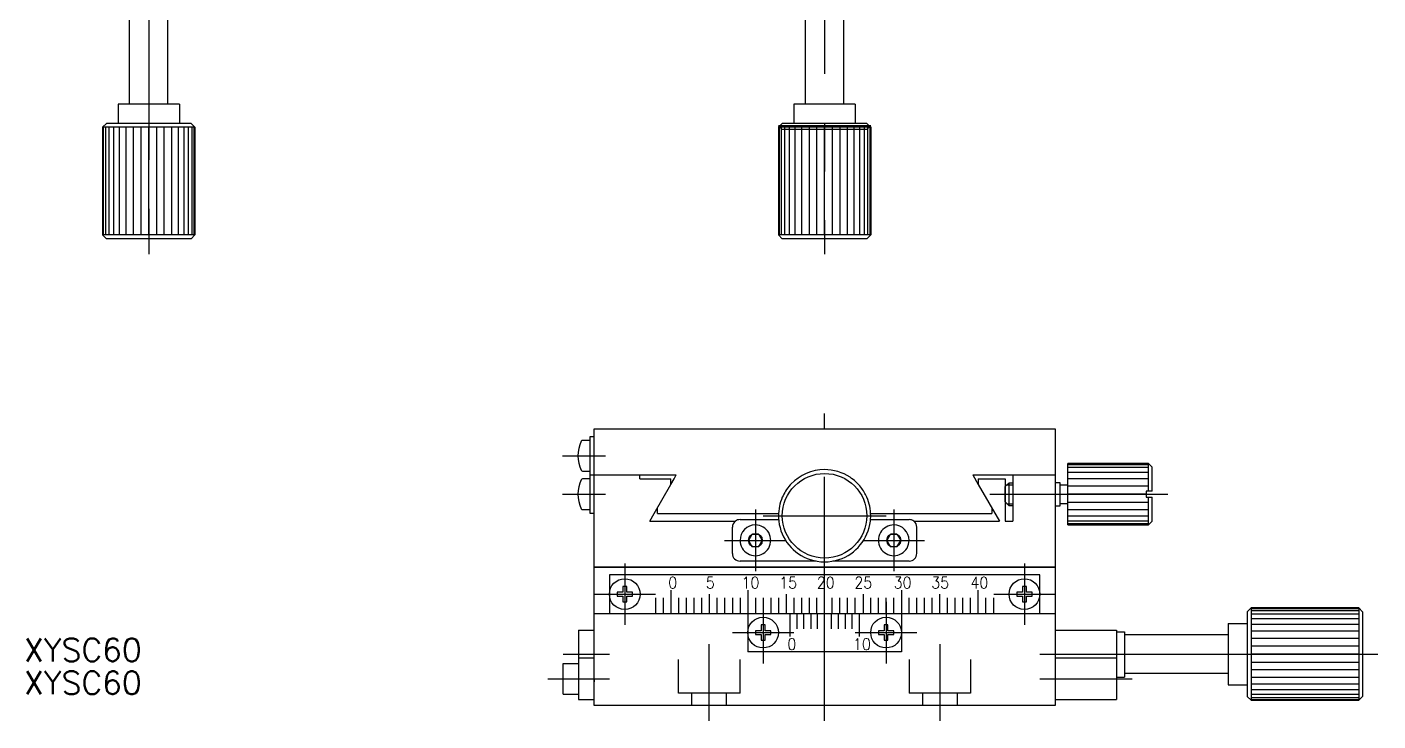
# Model space of a CAD drawing. Extents: x -115 to 272, y -133 to 113.
# Drawn here: x -103.8 to 72, y -132.7 to -42.5 of the extents above; entities that cross this region are included whole.
import ezdxf

# ---------------------------------------------------------------- set-up
doc = ezdxf.new("R2010")
doc.units = 0
doc.linetypes.add('CENTER', pattern=[50.8, 31.75, -6.35, 6.35, -6.35])
doc.linetypes.add('DASHED', pattern=[19.05, 12.7, -6.35])
doc.layers.get('0').update_dxf_attribs({"linetype": 'CONTINUOUS'})
doc.layers.add('CENTER', color=1, linetype='CENTER')
doc.styles.add('CONVERTER_2', font='txt.shx', dxfattribs={"width": 0.9})
doc.styles.get("Standard").update_dxf_attribs({"font": 'txt.shx', "height": 3, "bigfont": 'bigfont.shx'})

# ---------------------------------------------------------------- blocks, each defined once
blk = doc.blocks.new('*U13')
at = {"color": 7, "linetype": 'CONTINUOUS', "style": 'CONVERTER_2', "width": 0.9}
blk.add_text('0', height=1.5, dxfattribs=at).set_placement((-20.34, -115.48))
blk = doc.blocks.new('*U14')
at = {"color": 7, "linetype": 'CONTINUOUS', "style": 'CONVERTER_2', "width": 0.9}
blk.add_text('5', height=1.5, dxfattribs=at).set_placement((-15.45, -115.48))
blk = doc.blocks.new('*U15')
at = {"color": 7, "linetype": 'CONTINUOUS', "style": 'CONVERTER_2', "width": 0.9}
blk.add_text('10', height=1.5, dxfattribs=at).set_placement((-10.79, -115.48))
blk = doc.blocks.new('*U16')
at = {"color": 7, "linetype": 'CONTINUOUS', "style": 'CONVERTER_2', "width": 0.9}
blk.add_text('0', height=1.5, dxfattribs=at).set_placement((-4.84, -123.48))
blk = doc.blocks.new('*U17')
at = {"color": 7, "linetype": 'CONTINUOUS', "style": 'CONVERTER_2', "width": 0.9}
blk.add_text('10', height=1.5, dxfattribs=at).set_placement((3.71, -123.48))
blk = doc.blocks.new('*U18')
at = {"color": 7, "linetype": 'CONTINUOUS', "style": 'CONVERTER_2', "width": 0.9}
blk.add_text('30', height=1.5, dxfattribs=at).set_placement((8.99, -115.48))
blk = doc.blocks.new('*U19')
at = {"color": 7, "linetype": 'CONTINUOUS', "style": 'CONVERTER_2', "width": 0.9}
blk.add_text('15', height=1.5, dxfattribs=at).set_placement((-5.9, -115.48))
blk = doc.blocks.new('*U20')
at = {"color": 7, "linetype": 'CONTINUOUS', "style": 'CONVERTER_2', "width": 0.9}
blk.add_text('20', height=1.5, dxfattribs=at).set_placement((-1.01, -115.48))
blk = doc.blocks.new('*U21')
at = {"color": 7, "linetype": 'CONTINUOUS', "style": 'CONVERTER_2', "width": 0.9}
blk.add_text('25', height=1.5, dxfattribs=at).set_placement((3.88, -115.48))
blk = doc.blocks.new('*U22')
at = {"color": 7, "linetype": 'CONTINUOUS', "style": 'CONVERTER_2', "width": 0.9}
blk.add_text('40', height=1.5, dxfattribs=at).set_placement((18.99, -115.48))
blk = doc.blocks.new('*U23')
at = {"color": 7, "linetype": 'CONTINUOUS', "style": 'CONVERTER_2', "width": 0.9}
blk.add_text('35', height=1.5, dxfattribs=at).set_placement((13.88, -115.48))
blk = doc.blocks.new('*U24')
at = {"color": 7, "linetype": 'CONTINUOUS'}
blk.add_text('XYSC60', height=3, dxfattribs=at).set_placement((-104.15, -124.98))
blk = doc.blocks.new('*U25')
at = {"color": 7, "linetype": 'CONTINUOUS'}
blk.add_text('XYSC60', height=3, dxfattribs=at).set_placement((-104.15, -129.26))

msp = doc.modelspace()

# ---------------------------------------------------------------- linework, layer by layer
at = {"color": 7, "linetype": 'CONTINUOUS'}
for p, q in [((-90.43, -52.5), (-90.43, -39)), ((-85.43, -52.5), (-85.43, -39)), ((-2.5, -52.5), (-2.5, -39)), ((2.5, -52.5), (2.5, -39)), ((-83.93, -52.5), (-91.93, -52.5)), ((-91.93, -52.5), (-91.93, -55)), ((-90.43, -52.5), (-91.93, -52.5)), ((-85.43, -52.5), (-90.43, -52.5)), ((-83.93, -52.5), (-85.43, -52.5)), ((-83.93, -52.5), (-83.93, -55)), ((-83.93, -52.5), (-83.93, -55)), ((4, -52.5), (-4, -52.5)), ((-4, -52.5), (-4, -55)), ((-2.5, -52.5), (-4, -52.5)), ((2.5, -52.5), (-2.5, -52.5)), ((4, -52.5), (2.5, -52.5)), ((4, -52.5), (4, -55)), ((4, -52.5), (4, -55)), ((-93.93, -55.5), (-93.43, -55)), ((-93.93, -55.5), (-93.93, -69.5)), ((-93.84, -55.5), (-93.93, -55.5)), ((-93.84, -55.5), (-93.84, -69.5)), ((-93.57, -55.5), (-93.84, -55.5)), ((-93.57, -55.5), (-93.57, -69.5)), ((-93.13, -55.5), (-93.57, -55.5)), ((-82.43, -55), (-93.43, -55)), ((-93.13, -55.5), (-93.13, -69.5)), ((-92.53, -55.5), (-93.13, -55.5)), ((-92.53, -55.5), (-92.53, -69.5)), ((-91.79, -55.5), (-92.53, -55.5)), ((-83.93, -55), (-91.93, -55)), ((-91.79, -55.5), (-91.79, -69.5)), ((-90.93, -55.5), (-91.79, -55.5)), ((-90.93, -55.5), (-90.93, -69.5)), ((-89.95, -55.5), (-90.93, -55.5)), ((-89.95, -55.5), (-89.95, -69.5)), ((-88.97, -55.5), (-89.95, -55.5)), ((-88.97, -55.5), (-88.97, -69.5)), ((-87.93, -55.5), (-88.97, -55.5)), ((-87.93, -69.5), (-87.93, -55.5)), ((-81.93, -55.5), (-87.93, -55.5)), ((-86.89, -69.5), (-86.89, -55.5)), ((-85.91, -69.5), (-85.91, -55.5)), ((-84.93, -69.5), (-84.93, -55.5)), ((-84.08, -69.5), (-84.08, -55.5)), ((-83.34, -69.5), (-83.34, -55.5)), ((-82.74, -69.5), (-82.74, -55.5)), ((-82.43, -55), (-81.93, -55.5)), ((-82.29, -69.5), (-82.29, -55.5)), ((-82.02, -69.5), (-82.02, -55.5)), ((-81.93, -69.5), (-81.93, -55.5)), ((-81.93, -55.5), (-81.93, -69.5)), ((-6, -55.5), (-5.5, -55)), ((-5.91, -55.3), (-6, -55.3)), ((-5.5, -55.8), (-6, -55.3)), ((-6, -55.5), (-6, -69.5)), ((-5.91, -55.5), (-6, -55.5)), ((-5.64, -55.3), (-5.91, -55.3)), ((-5.91, -55.5), (-5.91, -69.5)), ((-5.64, -55.5), (-5.91, -55.5)), ((-5.2, -55.3), (-5.64, -55.3)), ((-5.64, -55.5), (-5.64, -69.5)), ((-5.2, -55.5), (-5.64, -55.5)), ((5.5, -55), (-5.5, -55)), ((-2.2, -55.8), (-5.5, -55.8)), ((-4.6, -55.3), (-5.2, -55.3)), ((-5.2, -55.5), (-5.2, -69.5)), ((-4.6, -55.5), (-5.2, -55.5)), ((-3.86, -55.3), (-4.6, -55.3)), ((-4.6, -55.5), (-4.6, -69.5)), ((-3.86, -55.5), (-4.6, -55.5)), ((4, -55), (-4, -55)), ((-3, -55.3), (-3.86, -55.3)), ((-3.86, -55.5), (-3.86, -69.5)), ((-3, -55.5), (-3.86, -55.5)), ((-2.02, -55.3), (-3, -55.3)), ((-3, -55.5), (-3, -69.5)), ((-2.02, -55.5), (-3, -55.5)), ((-2, -55.8), (-2.2, -55.8)), ((-1.04, -55.3), (-2.02, -55.3)), ((-2.02, -55.5), (-2.02, -69.5)), ((-1.04, -55.5), (-2.02, -55.5)), ((2, -55.8), (-2, -55.8)), ((0, -55.3), (-1.04, -55.3)), ((-1.04, -55.5), (-1.04, -69.5)), ((0, -55.5), (-1.04, -55.5)), ((6, -55.3), (0, -55.3)), ((0, -69.5), (0, -55.5)), ((6, -55.5), (0, -55.5)), ((1.04, -69.5), (1.04, -55.5)), ((5.5, -55.8), (2, -55.8)), ((2.02, -69.5), (2.02, -55.5)), ((3, -69.5), (3, -55.5)), ((3.86, -69.5), (3.86, -55.5)), ((4.6, -69.5), (4.6, -55.5)), ((5.2, -69.5), (5.2, -55.5)), ((5.5, -55), (6, -55.5)), ((5.5, -55.8), (6, -55.3)), ((5.64, -69.5), (5.64, -55.5)), ((5.91, -69.5), (5.91, -55.5)), ((6, -69.5), (6, -55.5)), ((6, -55.5), (6, -69.5)), ((-93.84, -69.5), (-93.93, -69.5)), ((-93.43, -70), (-93.93, -69.5)), ((-93.57, -69.5), (-93.84, -69.5)), ((-93.13, -69.5), (-93.57, -69.5)), ((-90.13, -70), (-93.43, -70)), ((-92.53, -69.5), (-93.13, -69.5)), ((-91.79, -69.5), (-92.53, -69.5)), ((-90.93, -69.5), (-91.79, -69.5)), ((-89.95, -69.5), (-90.93, -69.5)), ((-89.93, -70), (-90.13, -70)), ((-88.97, -69.5), (-89.95, -69.5)), ((-85.93, -70), (-89.93, -70)), ((-87.93, -69.5), (-88.97, -69.5)), ((-81.93, -69.5), (-87.93, -69.5)), ((-82.43, -70), (-85.93, -70)), ((-82.43, -70), (-81.93, -69.5)), ((-5.91, -69.5), (-6, -69.5)), ((-5.5, -70), (-6, -69.5)), ((-5.64, -69.5), (-5.91, -69.5)), ((-5.2, -69.5), (-5.64, -69.5)), ((-2.2, -70), (-5.5, -70)), ((-4.6, -69.5), (-5.2, -69.5)), ((-3.86, -69.5), (-4.6, -69.5)), ((-3, -69.5), (-3.86, -69.5)), ((-2.02, -69.5), (-3, -69.5)), ((-2, -70), (-2.2, -70)), ((-1.04, -69.5), (-2.02, -69.5)), ((2, -70), (-2, -70)), ((0, -69.5), (-1.04, -69.5)), ((6, -69.5), (0, -69.5)), ((5.5, -70), (2, -70)), ((5.5, -70), (6, -69.5)), ((-30, -94.73), (30, -94.73)), ((-30, -98.73), (-30, -94.73)), ((30, -94.73), (30, -100.73)), ((-30.5, -96.23), (-31.49, -96.23)), ((-30.5, -95.73), (-30, -95.73)), ((-30.5, -100.73), (-30.5, -95.73)), ((-30, -100.23), (-30, -98.73)), ((31.64, -99.36), (31.64, -99.23)), ((42.14, -99.23), (31.64, -99.23)), ((31.64, -102), (31.64, -99.36)), ((31.64, -99.36), (42.14, -99.36)), ((42.14, -99.76), (31.64, -99.76)), ((42.14, -102.83), (42.14, -99.23)), ((42.14, -99.23), (42.64, -99.73)), ((42.64, -102.83), (42.64, -99.73)), ((-31.49, -100.23), (-30.5, -100.23)), ((-30.5, -101.23), (-31.49, -101.23)), ((-30.5, -105.73), (-30.5, -100.73)), ((-30.5, -100.73), (-19.29, -100.73)), ((-30, -112.73), (-30, -100.23)), ((-24.04, -101.23), (-24.04, -100.73)), ((-24.04, -101.23), (-20, -101.23)), ((-20, -101.96), (-19.58, -101.23)), ((-20, -101.96), (-20, -101.23)), ((-19.58, -101.23), (-19.29, -100.73)), ((19.29, -100.73), (30, -100.73)), ((19.29, -100.73), (20, -101.96)), ((20, -101.23), (20, -101.96)), ((20, -101.23), (23.5, -101.23)), ((23.5, -101.23), (23.5, -106.73)), ((23.73, -102), (24, -101.73)), ((24, -104.73), (24, -101.73)), ((24, -101.73), (24.5, -101.73)), ((24.5, -100.73), (24.5, -106.73)), ((30, -100.73), (30, -112.73)), ((30, -101.23), (30, -101.73)), ((30.64, -101.73), (30, -101.73)), ((30.64, -104.73), (30.64, -101.73)), ((42.14, -100.4), (31.64, -100.4)), ((42.14, -101.23), (31.64, -101.23)), ((-22.17, -105.73), (-20, -101.96)), ((20, -101.96), (22.75, -106.73)), ((23.5, -102.23), (23.73, -102)), ((23.5, -104.23), (23.5, -102.23)), ((23.5, -103.23), (23.5, -104.23)), ((30.64, -102), (31.64, -102)), ((31.64, -103.23), (31.64, -102)), ((42.14, -102.19), (31.64, -102.19)), ((31.64, -104.45), (31.64, -103.23)), ((41.84, -103.23), (31.64, -103.23)), ((41.84, -102.83), (41.84, -103.23)), ((42.64, -102.83), (41.84, -102.83)), ((41.84, -103.23), (41.84, -103.63)), ((41.84, -103.63), (42.64, -103.63)), ((42.14, -107.23), (42.14, -103.63)), ((42.64, -106.73), (42.64, -103.63)), ((-31.49, -105.23), (-30.5, -105.23)), ((-21.75, -105.73), (-21.75, -104.99)), ((21.75, -104.99), (21.75, -105.73)), ((23.73, -104.45), (23.5, -104.23)), ((24, -104.73), (23.73, -104.45)), ((24.5, -104.73), (24, -104.73)), ((30, -104.73), (30.64, -104.73)), ((30.64, -104.45), (31.64, -104.45)), ((31.64, -104.26), (42.14, -104.26)), ((31.64, -107.23), (31.64, -104.45)), ((31.64, -105.23), (42.14, -105.23)), ((-30, -105.73), (-30.5, -105.73)), ((-22.75, -106.73), (-22.17, -105.73)), ((-22.75, -106.73), (-11.6, -106.73)), ((-21.75, -105.73), (-6, -105.73)), ((-11, -106.53), (-5.96, -106.53)), ((5.96, -106.53), (11, -106.53)), ((6, -105.73), (21.75, -105.73)), ((11.6, -106.73), (22.75, -106.73)), ((23.5, -106.73), (24.5, -106.73)), ((31.64, -106.06), (42.14, -106.06)), ((31.64, -106.69), (42.14, -106.69)), ((42.14, -107.09), (31.64, -107.09)), ((42.64, -106.73), (42.14, -107.23)), ((-12, -110.93), (-12, -107.53)), ((-9.45, -108.45), (-9.9, -109.23)), ((-8.55, -108.45), (-9.45, -108.45)), ((-8.55, -108.45), (-8.1, -109.23)), ((8.55, -108.45), (8.1, -109.23)), ((9.45, -108.45), (8.55, -108.45)), ((9.45, -108.45), (9.9, -109.23)), ((12, -110.93), (12, -107.53)), ((31.64, -107.23), (42.14, -107.23)), ((-9.9, -109.23), (-9.45, -110.01)), ((-9.45, -110.01), (-8.55, -110.01)), ((-8.55, -110.01), (-8.1, -109.23)), ((8.1, -109.23), (8.55, -110.01)), ((8.55, -110.01), (9.45, -110.01)), ((9.45, -110.01), (9.9, -109.23)), ((-1.09, -111.93), (-11, -111.93)), ((11, -111.93), (1.09, -111.93)), ((-30, -130.73), (-30, -112.73)), ((-30, -112.73), (30, -112.73)), ((-9, -112.73), (-30, -112.73)), ((28, -113.73), (-28, -113.73)), ((-28, -113.73), (-28, -118.73)), ((30, -112.73), (-9, -112.73)), ((28, -118.73), (28, -113.73)), ((30, -112.73), (30, -120.73)), ((-26.25, -115.98), (-27, -115.98)), ((-27, -115.98), (-27, -116.48)), ((-26.25, -115.23), (-26.25, -115.98)), ((-25.75, -115.23), (-26.25, -115.23)), ((-25.75, -115.98), (-25.75, -115.23)), ((-25, -115.98), (-25.75, -115.98)), ((-25, -116.48), (-25, -115.98)), ((-20, -115.73), (-20, -118.73)), ((-10, -115.73), (-10, -123.73)), ((0, -118.73), (0, -115.73)), ((10, -115.73), (10, -123.73)), ((20, -118.73), (20, -115.73)), ((25, -115.98), (25, -116.48)), ((25.75, -115.98), (25, -115.98)), ((25.75, -115.23), (25.75, -115.98)), ((26.25, -115.23), (25.75, -115.23)), ((26.25, -115.98), (26.25, -115.23)), ((27, -115.98), (26.25, -115.98)), ((27, -116.48), (27, -115.98)), ((-27, -116.48), (-26.25, -116.48)), ((-26.25, -116.48), (-26.25, -117.23)), ((-26.25, -117.23), (-25.75, -117.23)), ((-25.75, -117.23), (-25.75, -116.48)), ((-25.75, -116.48), (-25, -116.48)), ((-22, -116.73), (-22, -118.73)), ((-21, -116.73), (-21, -118.73)), ((-19, -116.73), (-19, -118.73)), ((-18, -116.73), (-18, -118.73)), ((-17, -116.73), (-17, -118.73)), ((-16, -116.73), (-16, -118.73)), ((-15, -116.23), (-15, -118.73)), ((-14, -116.73), (-14, -118.73)), ((-13, -116.73), (-13, -118.73)), ((-12, -116.73), (-12, -118.73)), ((-11, -116.73), (-11, -118.73)), ((-9, -116.73), (-9, -118.73)), ((-8, -116.73), (-8, -118.73)), ((-7, -116.73), (-7, -118.73)), ((-6, -116.73), (-6, -118.73)), ((-5, -116.23), (-5, -118.73)), ((-4, -116.73), (-4, -118.73)), ((-3, -116.73), (-3, -118.73)), ((-2, -116.73), (-2, -118.73)), ((-1, -118.73), (-1, -116.73)), ((1, -118.73), (1, -116.73)), ((2, -118.73), (2, -116.73)), ((3, -118.73), (3, -116.73)), ((4, -118.73), (4, -116.73)), ((5, -116.23), (5, -118.73)), ((6, -118.73), (6, -116.73)), ((7, -118.73), (7, -116.73)), ((8, -118.73), (8, -116.73)), ((9, -118.73), (9, -116.73)), ((11, -118.73), (11, -116.73)), ((12, -118.73), (12, -116.73)), ((13, -118.73), (13, -116.73)), ((14, -118.73), (14, -116.73)), ((15, -118.73), (15, -116.23)), ((16, -118.73), (16, -116.73)), ((17, -118.73), (17, -116.73)), ((18, -118.73), (18, -116.73)), ((19, -118.73), (19, -116.73)), ((21, -118.73), (21, -116.73)), ((22, -118.73), (22, -116.73)), ((25, -116.48), (25.75, -116.48)), ((25.75, -116.48), (25.75, -117.23)), ((25.75, -117.23), (26.25, -117.23)), ((26.25, -116.48), (27, -116.48)), ((26.25, -117.23), (26.25, -116.48)), ((-30, -118.73), (-17.5, -118.73)), ((-17.5, -118.73), (-7.5, -118.73)), ((-7.5, -118.73), (6.5, -118.73)), ((-4.5, -118.73), (-4.5, -121.73)), ((-3.6, -118.73), (-3.6, -120.73)), ((-2.7, -120.73), (-2.7, -118.73)), ((-1.8, -118.73), (-1.8, -120.73)), ((-0.9, -120.73), (-0.9, -118.73)), ((0, -121.23), (0, -118.73)), ((0.9, -120.73), (0.9, -118.73)), ((1.8, -120.73), (1.8, -118.73)), ((2.7, -120.73), (2.7, -118.73)), ((3.6, -120.73), (3.6, -118.73)), ((4.5, -118.73), (4.5, -121.73)), ((6.5, -118.73), (18.5, -118.73)), ((18.5, -118.73), (30, -118.73)), ((55, -118.53), (55.5, -118.03)), ((55, -118.53), (55, -129.53)), ((55.5, -118.03), (69.5, -118.03)), ((69.5, -118.03), (55.5, -118.03)), ((55.5, -118.03), (55.5, -124.03)), ((69.5, -118.12), (55.5, -118.12)), ((69.5, -118.39), (55.5, -118.39)), ((69.5, -118.83), (55.5, -118.83)), ((69.5, -119.43), (55.5, -119.43)), ((70, -118.53), (69.5, -118.03)), ((69.5, -118.03), (69.5, -124.03)), ((70, -118.53), (70, -122.03)), ((-32, -120.93), (-30, -120.93)), ((-32, -120.93), (-32, -127.23)), ((-32, -120.93), (-30, -120.93)), ((-30, -127.23), (-30, -120.93)), ((-9, -120.98), (-9, -121.48)), ((-8.25, -120.98), (-9, -120.98)), ((-8.25, -120.23), (-8.25, -120.98)), ((-7.75, -120.23), (-8.25, -120.23)), ((-7.75, -120.98), (-7.75, -120.23)), ((-7, -120.98), (-7.75, -120.98)), ((-7, -121.48), (-7, -120.98)), ((7, -120.98), (7, -121.48)), ((7.75, -120.98), (7, -120.98)), ((7.75, -120.23), (7.75, -120.98)), ((8.25, -120.23), (7.75, -120.23)), ((8.25, -120.98), (8.25, -120.23)), ((9, -120.98), (8.25, -120.98)), ((9, -121.48), (9, -120.98)), ((9, -121.48), (9, -120.98)), ((30, -120.13), (30, -130.73)), ((30, -120.93), (30, -130.73)), ((30, -120.93), (38, -120.93)), ((30, -120.93), (32, -120.93)), ((38, -120.93), (38, -124.53)), ((38, -121.13), (39, -121.13)), ((39, -121.13), (39, -127.03)), ((52.5, -120.03), (52.5, -121.53)), ((52.5, -120.03), (55, -120.03)), ((52.5, -120.03), (52.5, -128.03)), ((52.5, -120.03), (55, -120.03)), ((55, -120.03), (55, -128.03)), ((69.5, -120.17), (55.5, -120.17)), ((69.5, -121.03), (55.5, -121.03)), ((-9, -121.48), (-8.25, -121.48)), ((-8.25, -121.48), (-8.25, -122.23)), ((-8.25, -122.23), (-7.75, -122.23)), ((-7.75, -121.48), (-7, -121.48)), ((-7.75, -122.23), (-7.75, -121.48)), ((7, -121.48), (7.75, -121.48)), ((7.75, -121.48), (7.75, -122.23)), ((7.75, -122.23), (8.25, -122.23)), ((8.25, -121.48), (9, -121.48)), ((8.25, -122.23), (8.25, -121.48)), ((52.5, -121.53), (39, -121.53)), ((52.5, -121.53), (52.5, -126.53)), ((69.5, -122.01), (55.5, -122.01)), ((69.5, -122.99), (55.5, -122.99)), ((70, -122.03), (70, -126.03)), ((-32, -124.53), (-30, -124.53)), ((10, -123.73), (-10, -123.73)), ((30, -124.53), (38, -124.53)), ((38, -124.53), (38, -129.93)), ((69.5, -124.03), (55.5, -124.03)), ((55.5, -124.03), (55.5, -125.07)), ((69.5, -124.03), (69.5, -125.07)), ((-34, -127.23), (-34, -125.23)), ((-34, -125.23), (-32, -125.23)), ((52.5, -126.53), (39, -126.53)), ((52.5, -126.53), (52.5, -128.03)), ((55.5, -125.07), (69.5, -125.07)), ((55.5, -125.07), (55.5, -126.05)), ((55.5, -126.05), (69.5, -126.05)), ((55.5, -126.05), (55.5, -127.03)), ((69.5, -125.07), (69.5, -126.05)), ((69.5, -126.05), (69.5, -127.03)), ((70, -126.03), (70, -126.23)), ((70, -126.23), (70, -129.53)), ((-34, -129.23), (-34, -127.23)), ((-32, -127.23), (-32, -129.93)), ((-30, -129.93), (-30, -127.03)), ((-30, -127.23), (-30, -127.23)), ((-30, -127.33), (-30, -127.63)), ((-30, -128.03), (-30, -127.33)), ((38, -127.03), (39, -127.03)), ((52.5, -128.03), (55, -128.03)), ((55.5, -127.03), (69.5, -127.03)), ((55.5, -127.03), (55.5, -127.88)), ((55.5, -127.88), (69.5, -127.88)), ((55.5, -127.88), (55.5, -128.62)), ((69.5, -127.03), (69.5, -127.88)), ((69.5, -127.88), (69.5, -128.62)), ((-34, -129.23), (-32, -129.23)), ((-32, -129.93), (-30, -129.93)), ((-30, -130.73), (-30, -129.93)), ((30, -129.93), (30, -130.73)), ((30, -129.93), (38, -129.93)), ((55.5, -130.03), (55, -129.53)), ((55.5, -128.62), (69.5, -128.62)), ((55.5, -128.62), (55.5, -129.22)), ((55.5, -129.22), (69.5, -129.22)), ((55.5, -129.22), (55.5, -129.67)), ((55.5, -129.67), (55.5, -129.94)), ((55.5, -129.67), (69.5, -129.67)), ((55.5, -129.94), (69.5, -129.94)), ((55.5, -129.94), (55.5, -130.03)), ((55.5, -130.03), (69.5, -130.03)), ((69.5, -128.62), (69.5, -129.22)), ((69.5, -129.22), (69.5, -129.67)), ((70, -129.53), (69.5, -130.03)), ((69.5, -129.67), (69.5, -129.94)), ((69.5, -129.94), (69.5, -130.03)), ((-17.25, -130.73), (-30, -130.73)), ((-12.75, -130.73), (-17.25, -130.73)), ((30, -130.73), (-12.75, -130.73)), ((17.25, -130.73), (12.75, -130.73))]:
    msp.add_line(p, q, dxfattribs=at)
at = {"color": 3, "linetype": 'CONTINUOUS'}
for p, q in [((23.73, -102), (24.5, -102)), ((23.73, -104.46), (24.5, -104.46))]:
    msp.add_line(p, q, dxfattribs=at)
at = {"color": 3, "linetype": 'DASHED'}
for p, q in [((-19, -129.13), (-19, -124.73)), ((-11, -129.13), (-11, -124.73)), ((11, -124.73), (11, -129.13)), ((19, -124.73), (19, -129.13)), ((-11, -129.13), (-19, -129.13)), ((-17.25, -130.73), (-17.25, -129.13)), ((-12.75, -130.73), (-12.75, -129.13)), ((19, -129.13), (11, -129.13)), ((12.75, -129.13), (12.75, -130.73)), ((17.25, -129.13), (17.25, -130.73))]:
    msp.add_line(p, q, dxfattribs=at)
at = {"color": 7, "linetype": 'CONTINUOUS'}
for centre, radius in [((0, -106.03), 5.5), ((-9, -109.23), 0.9), ((9, -109.23), 0.9), ((-26, -116.23), 2), ((26, -116.23), 2), ((-8, -121.23), 2), ((8, -121.23), 2)]:
    msp.add_circle(centre, radius, dxfattribs=at)
for centre, radius, start, end in [((-27.75, -98.23), 4.35, 154.3284, 205.6716), ((-31.49, -96.43), 0.2, 90, 154.3284), ((-31.49, -100.03), 0.2, 205.6716, 270), ((0, -106.03), 6, 90, 136.8953), ((0, -106.03), 6, 56.4427, 90), ((-27.75, -103.23), 4.35, 154.3284, 205.6716), ((-31.49, -101.43), 0.2, 90, 154.3284), ((0, -106.03), 6, 136.8953, 138.1897), ((0, -106.03), 6, 38.0731, 56.4427), ((0, -106.03), 6, 156.4435, 180), ((0, -106.03), 6, 147.769, 156.4435), ((0, -106.03), 6, 138.1897, 147.769), ((0, -106.03), 6, 23.5565, 38.0731), ((0, -106.03), 6, 0, 23.5565), ((-31.49, -105.03), 0.2, 205.6716, 270), ((-11, -107.53), 1, 126.8699, 180), ((-11, -107.53), 1, 90, 126.8699), ((0, -106.03), 6, 180, 181.9102), ((0, -106.03), 6, 181.9102, 186.6998), ((0, -106.03), 6, 186.6998, 251.8051), ((0, -106.03), 6, 288.1949, 353.3002), ((0, -106.03), 6, 353.3002, 0), ((11, -107.53), 1, 53.1301, 90), ((11, -107.53), 1, 0, 53.1301), ((-9, -109.23), 2, 90, 180), ((-9, -109.23), 2, 30, 90), ((-9, -109.23), 2, 330, 30), ((9, -109.23), 2, 150, 210), ((9, -109.23), 2, 90, 150), ((9, -109.23), 2, 0, 90), ((-9, -109.23), 2, 180, 210), ((-9, -109.23), 2, 210, 270), ((-9, -109.23), 2, 270, 330), ((9, -109.23), 2, 210, 270), ((9, -109.23), 2, 270, 330), ((9, -109.23), 2, 330, 0), ((-11, -110.93), 1, 180, 270), ((0, -106.03), 6, 251.8051, 288.1949), ((11, -110.93), 1, 270, 0)]:
    msp.add_arc(centre, radius, start, end, dxfattribs=at)
at = {"layer": 'CENTER', "color": 1, "linetype": 'CENTER'}
for p, q in [((0, 34), (0, -72)), ((-87.93, -28), (-87.93, -72)), ((0, -132.73), (0, -92.73)), ((-34.1, -98.23), (-28.5, -98.23)), ((-34.1, -103.23), (-28.5, -103.23)), ((21.5, -103.23), (44.64, -103.23)), ((-9, -105.23), (-9, -113.23)), ((9, -105.23), (9, -113.23)), ((-8, -106.03), (8, -106.03)), ((-13, -109.23), (-5, -109.23)), ((5, -109.23), (13, -109.23)), ((-26, -112.23), (-26, -120.23)), ((26, -112.23), (26, -120.23)), ((-30, -116.23), (-22, -116.23)), ((-8, -117.23), (-8, -125.23)), ((8, -117.23), (8, -125.23)), ((22, -116.23), (30, -116.23)), ((-12, -121.23), (-4, -121.23)), ((4, -121.23), (12, -121.23)), ((-15, -132.73), (-15, -122.73)), ((15, -122.73), (15, -132.73)), ((-34, -124.03), (-28, -124.03)), ((28, -124.03), (70, -124.03)), ((55.5, -124.03), (72, -124.03)), ((-36, -127.23), (-28, -127.23)), ((28, -127.23), (40, -127.23))]:
    msp.add_line(p, q, dxfattribs=at)

# ---------------------------------------------------------------- block references
at = {"color": 7, "linetype": 'CONTINUOUS'}
for name in ['*U13', '*U14', '*U15', '*U19', '*U20', '*U21', '*U18', '*U23', '*U22', '*U24', '*U16', '*U17', '*U25']:
    msp.add_blockref(name, (0, 0), dxfattribs=at)

doc.saveas('drawing.dxf')
